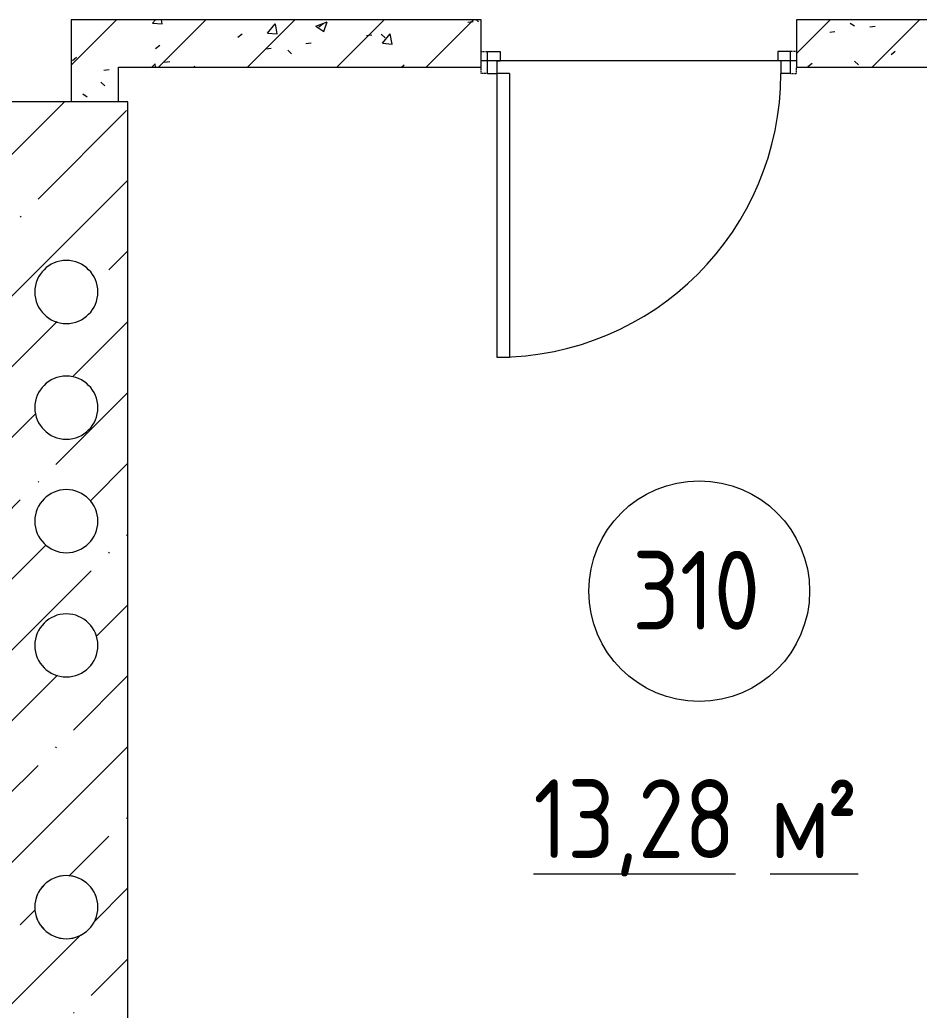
# Model space of a CAD drawing. Header units: millimetres. Extents: x -515342 to 330399, y -224905 to 507333.
# Drawn here: x -359182 to -356331, y 261984 to 265125 of the extents above; entities that cross this region are included whole.
import ezdxf

# ---------------------------------------------------------------- set-up
doc = ezdxf.new("R2010")
doc.units = ezdxf.units.MM
doc.linetypes.add('ASVP_Невидимые', pattern=[5, 3, -2])
for name, color, linetype, lineweight in [('Двери', 7, 'Continuous', 0), ('Марки помещений', 7, 'Continuous', 0), ('Перекрытие', 7, 'Continuous', 0), ('Стены внутренние', 7, 'Continuous', 0), ('Стены несущие', 7, 'Continuous', 0), ('Стены перегородки', 7, 'Continuous', 0)]:
    doc.layers.add(name, color=color, linetype=linetype, lineweight=lineweight)
doc.styles.add('GOST Common_1', font='', dxfattribs={"width": 0.9, "height": 250})
doc.styles.add('GOST Common_2', font='', dxfattribs={"width": 0.9, "height": 250})
doc.styles.get('GOST Common_1').set_extended_font_data('GOST Common')
doc.styles.get('GOST Common_2').set_extended_font_data('GOST Common')
pattern_1 = [(45, (-375064.64, 258270.4), (-224.5064, 224.5064), []), (45, (-374840.13, 258270.4), (-224.5064, 224.5064), [396.875, -79.375, 3.353, -76.022])]
pattern_2 = [(45, (-375064.64, 258270.41), (-141.4214, 141.4214), [])]
pattern_3 = [(50, (-375064.64, 258270.4), (364.368, -31.8783), [38.1, -419.1]), (355, (-375064.64, 258270.4), (-70.486, 382.113), [30.48, -335.28]), (100.451, (-375034.27, 258267.76), (293.885, 350.2334), [32.38, -356.18]), (46.184, (-375064.64, 258372), (542.158, -84.086), [57.15, -628.65]), (96.636, (-375019.46, 258365), (474.805, 494.855), [48.57, -534.27]), (351.184, (-375064.64, 258372), (474.81, 494.85), [45.72, -502.92]), (21, (-375013.84, 258346.6), (303.2285, -204.5305), [38.1, -419.1]), (326, (-375013.84, 258346.6), (123.604, 368.376), [30.48, -335.28]), (71.451, (-374988.57, 258329.57), (426.834, 163.843), [32.38, -356.18]), (37.5, (-375064.64, 258270.41), (6.17665, 169.11015), [16.764, -314.452, 16.764, -323.596, -336.55]), (37.5, (-375064.64, 258270.41), (6.17665, 169.11015), [-671.576, 16.764, -319.786]), (7.5, (-375064.64, 258270.41), (133.6389, 200.3615), [16.764, -177.292, 16.764, -306.832, -128.27]), (7.5, (-375064.64, 258270.41), (133.6389, 200.3615), [-517.652, 16.764, -111.506]), (327.5, (-375177.92, 258270.41), (271.1818, -11.4584), [16.764, -110.236, 16.764, -379.476, -525.78]), (327.5, (-375177.92, 258270.41), (271.1818, -11.4584), [-523.24, 16.764, -509.016]), (317.5, (-375228.72, 258270.41), (296.2585, 50.8528), [16.764, -148.336, 16.764, -246.38, -373.38]), (317.5, (-375228.72, 258270.41), (296.2585, 50.8528), [-428.244, 16.764, -356.616])]

# ---------------------------------------------------------------- blocks, each defined once
blk = doc.blocks.new('Дверь_Деревянная_1 полотно - АР_Дверь_Межкомнатная_900х2000h_полотно__Г_Л-9146195-О_АР_П_3__6_750_План 3 этажа')
at = {"layer": 'Двери', "lineweight": 18}
for p, q in [((450, 995), (410, 995)), ((410, 95), (410, 995)), ((450, 95), (450, 995)), ((-480, 95), (-450, 95)), ((-480, 95), (-480, 25)), ((-450, 55), (-450, 95)), ((410, 95), (450, 95)), ((480, 95), (450, 95)), ((450, 55), (450, 95)), ((480, 95), (480, 25)), ((-450, 55), (-440, 55)), ((-440, 25), (-440, 55)), ((450, 55), (440, 55)), ((440, 25), (440, 55)), ((-480, 25), (-440, 25)), ((480, 25), (440, 25))]:
    blk.add_line(p, q, dxfattribs=at)
at = {"layer": 'Двери', "linetype": 'ASVP_Невидимые', "lineweight": 18}
for p, q in [((-500, 95), (-500, 75)), ((-480, 95), (-500, 95)), ((480, 95), (500, 95)), ((500, 95), (500, 75)), ((-500, 25), (-480, 25)), ((500, 25), (480, 25))]:
    blk.add_line(p, q, dxfattribs=at)
at = {"layer": 'Двери', "lineweight": 18}
blk.add_arc((450, 95), 900, 90, 180, dxfattribs=at)
blk = doc.blocks.new('ASVP_Марка_Помещение_ДваЗначения - Номер Площадь-685795-О_АР_П_3__6_750_План 3 этажа')
at = {"layer": 'Марки помещений'}
blk.add_circle((0, 0), 3.5, dxfattribs=at)

msp = doc.modelspace()

# ---------------------------------------------------------------- hatches: boundary and pattern name
at = {"layer": 'Стены внутренние'}
h = msp.add_hatch(dxfattribs=at)
h.set_pattern_fill('FP_2', color=256, style=0, pattern_type=2)
h.set_pattern_definition(pattern_2)
h.paths.add_polyline_path([(-358869.6354, 264865.4137), (-358869.6354, 265125.4137), (-359019.6354, 265125.4137), (-359019.6354, 264865.4137)])
h = msp.add_hatch(dxfattribs=at)
h.set_pattern_fill('FP_3', color=256, style=0, pattern_type=2)
h.set_pattern_definition(pattern_3)
h.paths.add_polyline_path([(-358869.6354, 264865.4137), (-358869.6354, 265125.4137), (-359019.6354, 265125.4137), (-359019.6354, 264865.4137)])
h = msp.add_hatch(dxfattribs=at)
h.set_pattern_fill('FP_2', color=256, style=0, pattern_type=2)
h.set_pattern_definition(pattern_2)
h.paths.add_polyline_path([(-358869.6354, 264975.4137), (-357719.6354, 264975.4137), (-357719.6354, 265125.4137), (-358869.6354, 265125.4137)])
h.paths.add_polyline_path([(-356719.6354, 264975.4137), (-355719.6354, 264975.4137), (-355719.6354, 265125.4137), (-356719.6354, 265125.4137)])
h = msp.add_hatch(dxfattribs=at)
h.set_pattern_fill('FP_3', color=256, style=0, pattern_type=2)
h.set_pattern_definition(pattern_3)
h.paths.add_polyline_path([(-358869.6354, 264975.4137), (-357719.6354, 264975.4137), (-357719.6354, 265125.4137), (-358869.6354, 265125.4137)])
h.paths.add_polyline_path([(-356719.6354, 264975.4137), (-355719.6354, 264975.4137), (-355719.6354, 265125.4137), (-356719.6354, 265125.4137)])
h = msp.add_hatch(dxfattribs=at)
h.set_pattern_fill('FP_1', color=256, style=0, pattern_type=2)
h.set_pattern_definition(pattern_1)
h.paths.add_polyline_path([(-358839.6354, 264475.4137), (-358839.6354, 264865.4137), (-359724.6354, 264865.4137), (-359724.6354, 264475.4137), (-359170.8092, 264475.4137)])
h = msp.add_hatch(dxfattribs=at)
h.set_pattern_fill('FP_1', color=256, style=0, pattern_type=2)
h.set_pattern_definition(pattern_1)
h.paths.add_polyline_path([(-358839.6354, 261245.4137), (-358839.6354, 264475.4137), (-359229.6354, 264475.4137), (-359229.6354, 261245.4137), (-359170.8092, 261245.4137)])
h.paths.add_polyline_path([(-359052.0002, 262212.7766), (-359084.6354, 262224.6548), (-359111.2398, 262246.9786), (-359128.6046, 262277.0553), (-359134.6354, 262311.2573), (-359128.6046, 262345.4594), (-359111.2398, 262375.5361), (-359084.6354, 262397.8599), (-359052.0002, 262409.7381), (-359017.2706, 262409.7381), (-358984.6354, 262397.8599), (-358958.0309, 262375.5361), (-358940.6661, 262345.4594), (-358934.6354, 262311.2573), (-358940.6661, 262277.0553), (-358958.0309, 262246.9786), (-358984.6354, 262224.6548), (-359017.2706, 262212.7766)])
h.paths.add_polyline_path([(-359052.0002, 263042.7766), (-359084.6354, 263054.6548), (-359111.2398, 263076.9786), (-359128.6046, 263107.0553), (-359134.6354, 263141.2573), (-359128.6046, 263175.4594), (-359111.2398, 263205.5361), (-359084.6354, 263227.8599), (-359052.0002, 263239.7381), (-359017.2706, 263239.7381), (-358984.6354, 263227.8599), (-358958.0309, 263205.5361), (-358940.6661, 263175.4594), (-358934.6354, 263141.2573), (-358940.6661, 263107.0553), (-358958.0309, 263076.9786), (-358984.6354, 263054.6548), (-359017.2706, 263042.7766)])
h.paths.add_polyline_path([(-359017.2706, 263436.933), (-359052.0002, 263436.933), (-359084.6354, 263448.8112), (-359111.2398, 263471.135), (-359128.6046, 263501.2117), (-359134.6354, 263535.4137), (-359128.6046, 263569.6158), (-359111.2398, 263599.6925), (-359084.6354, 263622.0163), (-359052.0002, 263633.8945), (-359017.2706, 263633.8945), (-358984.6354, 263622.0163), (-358958.0309, 263599.6925), (-358940.6661, 263569.6158), (-358934.6354, 263535.4137), (-358940.6661, 263501.2117), (-358958.0309, 263471.135), (-358984.6354, 263448.8112), (-359011.3584, 263439.0848)])
h.paths.add_polyline_path([(-359017.2706, 263796.933), (-359053.4071, 263797.445), (-359084.6354, 263808.8112), (-359111.2398, 263831.135), (-359128.6046, 263861.2117), (-359134.6354, 263895.4137), (-359128.6046, 263929.6158), (-359111.2398, 263959.6925), (-359084.6354, 263982.0163), (-359052.0002, 263993.8945), (-359017.2706, 263993.8945), (-358984.6354, 263982.0163), (-358958.0309, 263959.6925), (-358940.6661, 263929.6158), (-358934.6354, 263895.4137), (-358940.6661, 263861.2117), (-358958.0309, 263831.135), (-358984.6354, 263808.8112), (-359015.8636, 263797.445)])
h.paths.add_polyline_path([(-359017.2706, 264163.7621), (-359052.0002, 264163.7621), (-359084.6354, 264175.6403), (-359111.2398, 264197.9641), (-359128.6046, 264228.0408), (-359134.6354, 264262.2428), (-359128.6046, 264296.4448), (-359111.2398, 264326.5216), (-359084.6354, 264348.8454), (-359052.0002, 264360.7236), (-359017.2706, 264360.7236), (-358984.6354, 264348.8454), (-358958.0309, 264326.5216), (-358940.6661, 264296.4448), (-358934.6354, 264262.2428), (-358940.6661, 264228.0408), (-358958.0309, 264197.9641), (-358984.6354, 264175.6403)])

# ---------------------------------------------------------------- linework, layer by layer
at = {"layer": 'Перекрытие'}
msp.add_line((-356719.6354, 264995.4137), (-357719.6354, 264995.4137), dxfattribs=at)
at = {"layer": 'Стены внутренние'}
for start, end in [(96.6878718, 101.9770284), (78.0229716, 83.3121282), (138.0229716, 143.3121282), (36.6878718, 41.9770284), (156.6878718, 161.9770284), (18.0229716, 23.3121282), (198.0229716, 203.3121282), (336.6878718, 341.9770284), (216.6878718, 221.9770284), (318.0229716, 323.3121282), (258.0229716, 263.3121282), (276.6878718, 281.9770284)]:
    msp.add_arc((-359034.6354, 262311.2573), 100, start, end, dxfattribs=at)
at = {"layer": 'Стены несущие'}
for p, q in [((-358839.6354, 264865.4137), (-359724.6354, 264865.4137)), ((-358839.6354, 261245.4137), (-358839.6354, 264865.4137))]:
    msp.add_line(p, q, dxfattribs=at)
for centre, start, end in [((-359034.6354, 264262.2428), 0, 180), ((-359034.6354, 264262.2428), 180, 0), ((-359034.6354, 263895.4137), 0, 180), ((-359034.6354, 263895.4137), 180, 0), ((-359034.6354, 263535.4137), 0, 180), ((-359034.6354, 263535.4137), 180, 0), ((-359034.6354, 263141.2573), 0, 180), ((-359034.6354, 263141.2573), 180, 0), ((-359034.6354, 262311.2573), 0, 180), ((-359034.6354, 262311.2573), 180, 0)]:
    msp.add_arc(centre, 100, start, end, dxfattribs=at)
at = {"layer": 'Стены перегородки'}
for p, q in [((-357719.6354, 265125.4137), (-359019.6354, 265125.4137)), ((-359019.6354, 265125.4137), (-359019.6354, 264865.4137)), ((-357719.6354, 264975.4137), (-357719.6354, 265125.4137)), ((-354699.6354, 265125.4137), (-356719.6354, 265125.4137)), ((-356719.6354, 265125.4137), (-356719.6354, 264975.4137)), ((-358869.6354, 264975.4137), (-357719.6354, 264975.4137)), ((-358869.6354, 264865.4137), (-358869.6354, 264975.4137)), ((-356719.6354, 264975.4137), (-355719.6354, 264975.4137))]:
    msp.add_line(p, q, dxfattribs=at)

# ---------------------------------------------------------------- block references
at = {"layer": 'Двери', "rotation": 180}
msp.add_blockref('Дверь_Деревянная_1 полотно - АР_Дверь_Межкомнатная_900х2000h_полотно__Г_Л-9146195-О_АР_П_3__6_750_План 3 этажа', (-357219.6354, 265050.4137), dxfattribs=at)
at = {"layer": 'Марки помещений', "xscale": 99.99999999999993, "yscale": 99.99999999999993, "zscale": 99.99999999999993}
msp.add_blockref('ASVP_Марка_Помещение_ДваЗначения - Номер Площадь-685795-О_АР_П_3__6_750_План 3 этажа', (-357028.5221, 263313.4834), dxfattribs=at)

# ---------------------------------------------------------------- texts
at = {"layer": 'Марки помещений', "char_height": 250, "attachment_point": 1}
for s, insert, width, style in [('310', (-357240.9294, 263441.2084), 526.708687, 'GOST Common_1'), ('\\L13,28 ', (-357554.1156, 262716.678), 909.113625, 'GOST Common_1'), ('\\L\\fGOST Common|b0|i0|c238|p34|;\\W.9;\\L²', (-356625.4281, 262716.678), 165.949312, 'GOST Common_2'), ('\\L\\fGOST Common|b0|i0|c204|p34|;\\W.9;\\Lм', (-356804.0219, 262716.678), 216.455625, 'GOST Common_1')]:
    msp.add_mtext(s, dxfattribs=dict(at, insert=insert, width=width, style=style))

doc.saveas('drawing.dxf')
